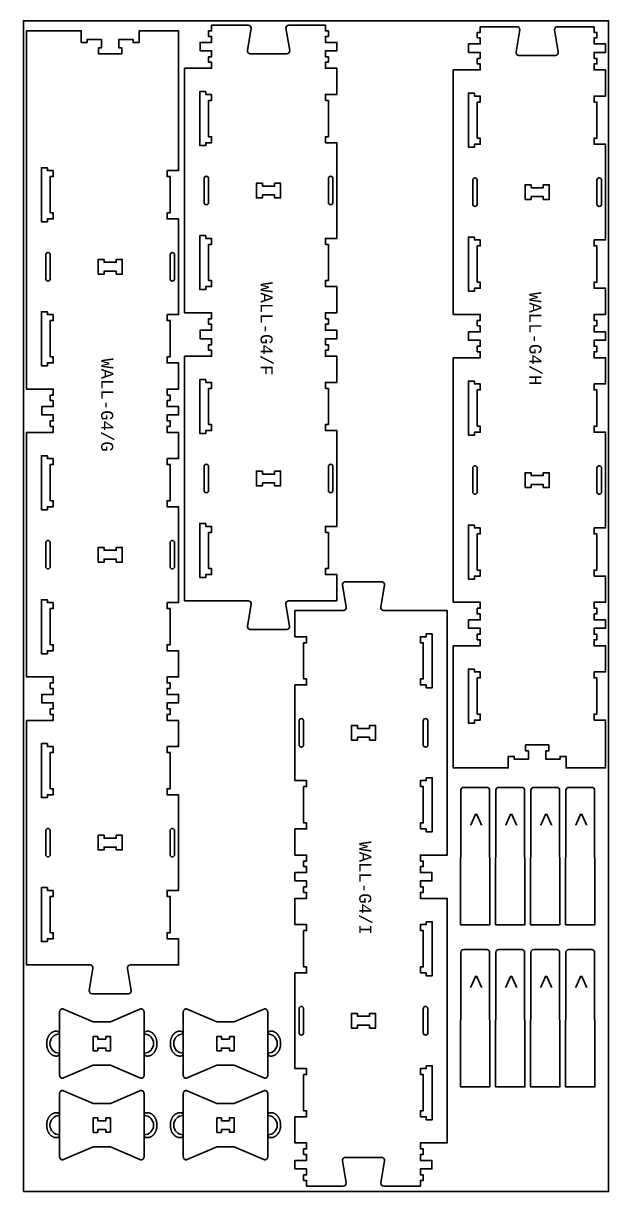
# Model space of a CAD drawing. Extents: x 0 to 12772, y 0 to 23683.
# Drawn here: x 3643 to 4863, y 1291 to 3725 of the extents above; entities that cross this region are included whole.
import ezdxf

# ---------------------------------------------------------------- set-up
doc = ezdxf.new("R2010")
doc.units = 0
for name, color, linetype in [('0_SHEET_SPRUCEPLY_2440X122', 1, 'CONTINUOUS'), ('1_ANYTOOL_1MMDEEP_LABELS_S', 2, 'CONTINUOUS'), ('3_ANYTOOL_CUTTHROUGH_INSID', 4, 'CONTINUOUS'), ('4_ANYTOOL_CUTTHROUGH_OUTSI', 5, 'CONTINUOUS'), ('5_ANYTOOL_HALF_MILL_9MM_IN', 3, 'CONTINUOUS')]:
    doc.layers.add(name, color=color, linetype=linetype)
doc.styles.add('MONOTXT_REGULAR', font='')
doc.styles.get('MONOTXT_REGULAR').set_extended_font_data('Monotxt')

msp = doc.modelspace()

# ---------------------------------------------------------------- linework, layer by layer
at = {"layer": '0_SHEET_SPRUCEPLY_2440X122'}
msp.add_lwpolyline([(3643, 1290.9), (4863, 1290.9), (4863, 3730.9), (3643, 3730.9)], close=True, dxfattribs=at)
at = {"layer": '3_ANYTOOL_CUTTHROUGH_INSID'}
for points in [[(4035.2, 3577.2), (4035.2, 3564.7), (4029.2, 3564.7), (4029.2, 3489.2), (4035.2, 3489.2), (4035.2, 3476.7), (4023.2, 3476.7), (4023.2, 3470.7), (4010.7, 3470.7), (4010.7, 3583.2), (4023.2, 3583.2), (4023.2, 3577.2)], [(4570.7, 3467.4), (4583.2, 3467.4), (4583.2, 3473.4), (4595.2, 3473.4), (4595.2, 3485.9), (4589.2, 3485.9), (4589.2, 3561.4), (4595.2, 3561.4), (4595.2, 3573.9), (4583.2, 3573.9), (4583.2, 3579.9), (4570.7, 3579.9)], [(3705.2, 3418.4), (3705.2, 3405.9), (3699.2, 3405.9), (3699.2, 3330.4), (3705.2, 3330.4), (3705.2, 3317.9), (3693.2, 3317.9), (3693.2, 3311.9), (3680.7, 3311.9), (3680.7, 3424.4), (3693.2, 3424.4), (3693.2, 3418.4)], [(4141.2, 3392.2), (4141.2, 3386.2), (4166.7, 3386.2), (4166.7, 3392.2), (4179.2, 3392.2), (4179.2, 3361.7), (4166.7, 3361.7), (4166.7, 3367.7), (4141.2, 3367.7), (4141.2, 3361.7), (4128.7, 3361.7), (4128.7, 3392.2)], [(4701.2, 3388.9), (4701.2, 3382.9), (4726.7, 3382.9), (4726.7, 3388.9), (4739.2, 3388.9), (4739.2, 3358.4), (4726.7, 3358.4), (4726.7, 3364.4), (4701.2, 3364.4), (4701.2, 3358.4), (4688.7, 3358.4), (4688.7, 3388.9)], [(4010.7, 3283.2), (4023.2, 3283.2), (4023.2, 3277.2), (4035.2, 3277.2), (4035.2, 3264.7), (4029.2, 3264.7), (4029.2, 3189.2), (4035.2, 3189.2), (4035.2, 3176.7), (4023.2, 3176.7), (4023.2, 3170.7), (4010.7, 3170.7)], [(4570.7, 3167.4), (4570.7, 3279.9), (4583.2, 3279.9), (4583.2, 3273.9), (4595.2, 3273.9), (4595.2, 3261.4), (4589.2, 3261.4), (4589.2, 3185.9), (4595.2, 3185.9), (4595.2, 3173.4), (4583.2, 3173.4), (4583.2, 3167.4)], [(3811.2, 3233.4), (3811.2, 3227.4), (3836.7, 3227.4), (3836.7, 3233.4), (3849.2, 3233.4), (3849.2, 3202.9), (3836.7, 3202.9), (3836.7, 3208.9), (3811.2, 3208.9), (3811.2, 3202.9), (3798.7, 3202.9), (3798.7, 3233.4)], [(3705.2, 3118.4), (3705.2, 3105.9), (3699.2, 3105.9), (3699.2, 3030.4), (3705.2, 3030.4), (3705.2, 3017.9), (3693.2, 3017.9), (3693.2, 3011.9), (3680.7, 3011.9), (3680.7, 3124.4), (3693.2, 3124.4), (3693.2, 3118.4)], [(4023.2, 2977.2), (4035.2, 2977.2), (4035.2, 2964.7), (4029.2, 2964.7), (4029.2, 2889.2), (4035.2, 2889.2), (4035.2, 2876.7), (4023.2, 2876.7), (4023.2, 2870.7), (4010.7, 2870.7), (4010.7, 2983.2), (4023.2, 2983.2)], [(4570.7, 2867.4), (4570.7, 2979.9), (4583.2, 2979.9), (4583.2, 2973.9), (4595.2, 2973.9), (4595.2, 2961.4), (4589.2, 2961.4), (4589.2, 2885.9), (4595.2, 2885.9), (4595.2, 2873.4), (4583.2, 2873.4), (4583.2, 2867.4)], [(3705.2, 2818.4), (3705.2, 2805.9), (3699.2, 2805.9), (3699.2, 2730.4), (3705.2, 2730.4), (3705.2, 2717.9), (3693.2, 2717.9), (3693.2, 2711.9), (3680.7, 2711.9), (3680.7, 2824.4), (3693.2, 2824.4), (3693.2, 2818.4)], [(4141.2, 2792.2), (4141.2, 2786.2), (4166.7, 2786.2), (4166.7, 2792.2), (4179.2, 2792.2), (4179.2, 2761.7), (4166.7, 2761.7), (4166.7, 2767.7), (4141.2, 2767.7), (4141.2, 2761.7), (4128.7, 2761.7), (4128.7, 2792.2)], [(4726.7, 2758.4), (4726.7, 2764.4), (4701.2, 2764.4), (4701.2, 2758.4), (4688.7, 2758.4), (4688.7, 2788.9), (4701.2, 2788.9), (4701.2, 2782.9), (4726.7, 2782.9), (4726.7, 2788.9), (4739.2, 2788.9), (4739.2, 2758.4)], [(4010.7, 2570.7), (4010.7, 2683.2), (4023.2, 2683.2), (4023.2, 2677.2), (4035.2, 2677.2), (4035.2, 2664.7), (4029.2, 2664.7), (4029.2, 2589.2), (4035.2, 2589.2), (4035.2, 2576.7), (4023.2, 2576.7), (4023.2, 2570.7)], [(4570.7, 2567.4), (4570.7, 2679.9), (4583.2, 2679.9), (4583.2, 2673.9), (4595.2, 2673.9), (4595.2, 2661.4), (4589.2, 2661.4), (4589.2, 2585.9), (4595.2, 2585.9), (4595.2, 2573.4), (4583.2, 2573.4), (4583.2, 2567.4)], [(3811.2, 2633.4), (3811.2, 2627.4), (3836.7, 2627.4), (3836.7, 2633.4), (3849.2, 2633.4), (3849.2, 2602.9), (3836.7, 2602.9), (3836.7, 2608.9), (3811.2, 2608.9), (3811.2, 2602.9), (3798.7, 2602.9), (3798.7, 2633.4)], [(3705.2, 2518.4), (3705.2, 2505.9), (3699.2, 2505.9), (3699.2, 2430.4), (3705.2, 2430.4), (3705.2, 2417.9), (3693.2, 2417.9), (3693.2, 2411.9), (3680.7, 2411.9), (3680.7, 2524.4), (3693.2, 2524.4), (3693.2, 2518.4)], [(4495.2, 2453.3), (4495.2, 2340.8), (4482.7, 2340.8), (4482.7, 2346.8), (4470.7, 2346.8), (4470.7, 2359.3), (4476.7, 2359.3), (4476.7, 2434.8), (4470.7, 2434.8), (4470.7, 2447.3), (4482.7, 2447.3), (4482.7, 2453.3)], [(4583.2, 2379.9), (4583.2, 2373.9), (4595.2, 2373.9), (4595.2, 2361.4), (4589.2, 2361.4), (4589.2, 2285.9), (4595.2, 2285.9), (4595.2, 2273.4), (4583.2, 2273.4), (4583.2, 2267.4), (4570.7, 2267.4), (4570.7, 2379.9)], [(4364.7, 2231.8), (4364.7, 2237.8), (4339.2, 2237.8), (4339.2, 2231.8), (4326.7, 2231.8), (4326.7, 2262.3), (4339.2, 2262.3), (4339.2, 2256.3), (4364.7, 2256.3), (4364.7, 2262.3), (4377.2, 2262.3), (4377.2, 2231.8)], [(3705.2, 2218.4), (3705.2, 2205.9), (3699.2, 2205.9), (3699.2, 2130.4), (3705.2, 2130.4), (3705.2, 2117.9), (3693.2, 2117.9), (3693.2, 2111.9), (3680.7, 2111.9), (3680.7, 2224.4), (3693.2, 2224.4), (3693.2, 2218.4)], [(4470.7, 2046.8), (4470.7, 2059.3), (4476.7, 2059.3), (4476.7, 2134.8), (4470.7, 2134.8), (4470.7, 2147.3), (4482.7, 2147.3), (4482.7, 2153.3), (4495.2, 2153.3), (4495.2, 2040.8), (4482.7, 2040.8), (4482.7, 2046.8)], [(3811.2, 2033.4), (3811.2, 2027.4), (3836.7, 2027.4), (3836.7, 2033.4), (3849.2, 2033.4), (3849.2, 2002.9), (3836.7, 2002.9), (3836.7, 2008.9), (3811.2, 2008.9), (3811.2, 2002.9), (3798.7, 2002.9), (3798.7, 2033.4)], [(3705.2, 1918.4), (3705.2, 1905.9), (3699.2, 1905.9), (3699.2, 1830.4), (3705.2, 1830.4), (3705.2, 1817.9), (3693.2, 1817.9), (3693.2, 1811.9), (3680.7, 1811.9), (3680.7, 1924.4), (3693.2, 1924.4), (3693.2, 1918.4)], [(4470.7, 1746.8), (4470.7, 1759.3), (4476.7, 1759.3), (4476.7, 1834.8), (4470.7, 1834.8), (4470.7, 1847.3), (4482.7, 1847.3), (4482.7, 1853.3), (4495.2, 1853.3), (4495.2, 1740.8), (4482.7, 1740.8), (4482.7, 1746.8)], [(4364.7, 1631.8), (4364.7, 1637.8), (4339.2, 1637.8), (4339.2, 1631.8), (4326.7, 1631.8), (4326.7, 1662.3), (4339.2, 1662.3), (4339.2, 1656.3), (4364.7, 1656.3), (4364.7, 1662.3), (4377.2, 1662.3), (4377.2, 1631.8)], [(3815, 1608.7), (3798, 1608.7), (3798, 1614.4), (3788.5, 1614.4), (3788.5, 1584.4), (3798, 1584.4), (3798, 1590.2), (3815, 1590.2), (3815, 1584.5), (3824.5, 1584.5), (3824.5, 1614.5), (3815, 1614.5)], [(4072.9, 1608.7), (4055.8, 1608.7), (4055.8, 1614.4), (4046.3, 1614.4), (4046.3, 1584.4), (4055.8, 1584.4), (4055.8, 1590.2), (4072.9, 1590.2), (4072.9, 1584.5), (4082.3, 1584.5), (4082.3, 1614.5), (4072.9, 1614.5)], [(4470.7, 1446.8), (4470.7, 1459.3), (4476.7, 1459.3), (4476.7, 1534.8), (4470.7, 1534.8), (4470.7, 1547.3), (4482.7, 1547.3), (4482.7, 1553.3), (4495.2, 1553.3), (4495.2, 1440.8), (4482.7, 1440.8), (4482.7, 1446.8)], [(3815, 1438.7), (3798, 1438.7), (3798, 1444.4), (3788.5, 1444.4), (3788.5, 1414.4), (3798, 1414.4), (3798, 1420.2), (3815, 1420.2), (3815, 1414.5), (3824.5, 1414.5), (3824.5, 1444.5), (3815, 1444.5)], [(4072.9, 1438.7), (4055.8, 1438.7), (4055.8, 1444.4), (4046.3, 1444.4), (4046.3, 1414.4), (4055.8, 1414.4), (4055.8, 1420.2), (4072.9, 1420.2), (4072.9, 1414.5), (4082.3, 1414.5), (4082.3, 1444.5), (4072.9, 1444.5)]]:
    msp.add_lwpolyline(points, close=True, dxfattribs=at)
for points in [[(4029.2, 3401.9), (4029.2, 3351.9, -1), (4019.7, 3351.9), (4019.7, 3401.9, -1)], [(4288.2, 3401.9), (4288.2, 3351.9, -1), (4278.7, 3351.9), (4278.7, 3401.9, -1)], [(4589.2, 3398.7), (4589.2, 3348.7, -1), (4579.7, 3348.7), (4579.7, 3398.7, -1)], [(4848.2, 3398.7), (4848.2, 3348.7, -1), (4838.7, 3348.7), (4838.7, 3398.7, -1)], [(3699.2, 3243.1), (3699.2, 3193.1, -1), (3689.7, 3193.1), (3689.7, 3243.1, -1)], [(3958.2, 3243.1), (3958.2, 3193.1, -1), (3948.7, 3193.1), (3948.7, 3243.1, -1)], [(4029.2, 2801.9), (4029.2, 2751.9, -1), (4019.7, 2751.9), (4019.7, 2801.9, -1)], [(4288.2, 2801.9), (4288.2, 2751.9, -1), (4278.7, 2751.9), (4278.7, 2801.9, -1)], [(4589.2, 2798.7), (4589.2, 2748.7, -1), (4579.7, 2748.7), (4579.7, 2798.7, -1)], [(4848.2, 2798.7), (4848.2, 2748.7, -1), (4838.7, 2748.7), (4838.7, 2798.7, -1)], [(3699.2, 2643.1), (3699.2, 2593.1, -1), (3689.7, 2593.1), (3689.7, 2643.1, -1)], [(3958.2, 2643.1), (3958.2, 2593.1, -1), (3948.7, 2593.1), (3948.7, 2643.1, -1)], [(4217.7, 2222), (4217.7, 2272, -1), (4227.2, 2272), (4227.2, 2222, -1)], [(4476.7, 2222), (4476.7, 2272, -1), (4486.2, 2272), (4486.2, 2222, -1)], [(3699.2, 2043.1), (3699.2, 1993.1, -1), (3689.7, 1993.1), (3689.7, 2043.1, -1)], [(3958.2, 2043.1), (3958.2, 1993.1, -1), (3948.7, 1993.1), (3948.7, 2043.1, -1)], [(4217.7, 1622), (4217.7, 1672, -1), (4227.2, 1672), (4227.2, 1622, -1)], [(4476.7, 1622), (4476.7, 1672, -1), (4486.2, 1672), (4486.2, 1622, -1)]]:
    msp.add_lwpolyline(points, format="xyb", close=True, dxfattribs=at)
at = {"layer": '4_ANYTOOL_CUTTHROUGH_OUTSI'}
for points in [[(3649.2, 2272.9), (3649.2, 1763.4), (3781.9, 1763.4), (3781.9, 1763.4, -0.463455), (3788.1, 1756.1), (3780.4, 1710.1, 0.463455), (3786.1, 1703.4), (3861.9, 1703.4, 0.463455), (3867.6, 1710.1), (3859.9, 1756.1, -0.463455), (3866.1, 1763.4), (3966.7, 1763.4), (3966.7, 1817.9), (3942.7, 1817.9), (3942.7, 1830.4), (3948.7, 1830.4), (3948.7, 1905.9), (3942.7, 1905.9), (3942.7, 1918.4), (3966.7, 1918.4), (3966.7, 2117.9), (3942.7, 2117.9), (3942.7, 2130.4), (3948.7, 2130.4), (3948.7, 2205.9), (3942.7, 2205.9), (3942.7, 2218.4), (3966.7, 2218.4), (3966.7, 2272.9), (3942.7, 2272.9), (3942.7, 2285.4), (3948.7, 2285.4), (3948.7, 2296.9), (3942.7, 2296.9), (3942.7, 2309.4), (3966.7, 2309.4), (3966.7, 2326.9), (3942.7, 2326.9), (3942.7, 2339.4), (3948.7, 2339.4), (3948.7, 2350.9), (3942.7, 2350.9), (3942.7, 2363.4), (3966.7, 2363.4), (3966.7, 2417.9), (3942.7, 2417.9), (3942.7, 2430.4), (3948.7, 2430.4), (3948.7, 2505.9), (3942.7, 2505.9), (3942.7, 2518.4), (3966.7, 2518.4), (3966.7, 2717.9), (3942.7, 2717.9), (3942.7, 2730.4), (3948.7, 2730.4), (3948.7, 2805.9), (3942.7, 2805.9), (3942.7, 2818.4), (3966.7, 2818.4), (3966.7, 2872.9), (3942.7, 2872.9), (3942.7, 2885.4), (3948.7, 2885.4), (3948.7, 2896.9), (3942.7, 2896.9), (3942.7, 2909.4), (3966.7, 2909.4), (3966.7, 2926.9), (3942.7, 2926.9), (3942.7, 2939.4), (3948.7, 2939.4), (3948.7, 2950.9), (3942.7, 2950.9), (3942.7, 2963.4), (3966.7, 2963.4), (3966.7, 3017.9), (3942.7, 3017.9), (3942.7, 3030.4), (3948.7, 3030.4), (3948.7, 3105.9), (3942.7, 3105.9), (3942.7, 3118.4), (3966.7, 3118.4), (3966.7, 3317.9), (3942.7, 3317.9), (3942.7, 3330.4), (3948.7, 3330.4), (3948.7, 3405.9), (3942.7, 3405.9), (3942.7, 3418.4), (3966.7, 3418.4), (3966.7, 3709.7), (3884.2, 3709.7), (3884.2, 3685.7), (3871.7, 3685.7), (3871.7, 3691.7), (3842.2, 3691.7), (3842.2, 3674.2), (3848.2, 3674.2), (3848.2, 3661.7), (3799.7, 3661.7), (3799.7, 3674.2), (3805.7, 3674.2), (3805.7, 3691.7), (3776.2, 3691.7), (3776.2, 3685.7), (3763.7, 3685.7), (3763.7, 3709.7), (3649.2, 3709.7), (3649.2, 2963.4), (3705.2, 2963.4), (3705.2, 2950.9), (3699.2, 2950.9), (3699.2, 2939.4), (3705.2, 2939.4), (3705.2, 2926.9), (3681.2, 2926.9), (3681.2, 2909.4), (3705.2, 2909.4), (3705.2, 2896.9), (3699.2, 2896.9), (3699.2, 2885.4), (3705.2, 2885.4), (3705.2, 2872.9), (3649.2, 2872.9), (3649.2, 2363.4), (3705.2, 2363.4), (3705.2, 2350.9), (3699.2, 2350.9), (3699.2, 2339.4), (3705.2, 2339.4), (3705.2, 2326.9), (3681.2, 2326.9), (3681.2, 2309.4), (3705.2, 2309.4), (3705.2, 2296.9), (3699.2, 2296.9), (3699.2, 2285.4), (3705.2, 2285.4), (3705.2, 2272.9), (3649.2, 2272.9)], [(4296.7, 2522.2), (4296.7, 2576.7), (4272.7, 2576.7), (4272.7, 2589.2), (4278.7, 2589.2), (4278.7, 2664.7), (4272.7, 2664.7), (4272.7, 2677.2), (4296.7, 2677.2), (4296.7, 2876.7), (4272.7, 2876.7), (4272.7, 2889.2), (4278.7, 2889.2), (4278.7, 2964.7), (4272.7, 2964.7), (4272.7, 2977.2), (4296.7, 2977.2), (4296.7, 3031.7), (4272.7, 3031.7), (4272.7, 3044.2), (4278.7, 3044.2), (4278.7, 3055.7), (4272.7, 3055.7), (4272.7, 3068.2), (4296.7, 3068.2), (4296.7, 3085.7), (4272.7, 3085.7), (4272.7, 3098.2), (4278.7, 3098.2), (4278.7, 3109.7), (4272.7, 3109.7), (4272.7, 3122.2), (4296.7, 3122.2), (4296.7, 3176.7), (4272.7, 3176.7), (4272.7, 3189.2), (4278.7, 3189.2), (4278.7, 3264.7), (4272.7, 3264.7), (4272.7, 3277.2), (4296.7, 3277.2), (4296.7, 3476.7), (4272.7, 3476.7), (4272.7, 3489.2), (4278.7, 3489.2), (4278.7, 3564.7), (4272.7, 3564.7), (4272.7, 3577.2), (4296.7, 3577.2), (4296.7, 3631.7), (4272.7, 3631.7), (4272.7, 3644.2), (4278.7, 3644.2), (4278.7, 3655.7), (4272.7, 3655.7), (4272.7, 3668.2), (4296.7, 3668.2), (4296.7, 3685.7), (4272.7, 3685.7), (4272.7, 3698.2), (4278.7, 3698.2), (4278.7, 3709.7), (4272.7, 3709.7), (4272.7, 3721.7), (4196.1, 3721.7), (4196.1, 3721.7, 0.463455), (4190.4, 3715), (4198.1, 3668.9, -0.463455), (4191.9, 3661.7), (4116.1, 3661.7, -0.463455), (4109.9, 3668.9), (4117.6, 3715, 0.463455), (4111.9, 3721.7), (4035.2, 3721.7), (4035.2, 3709.7), (4029.2, 3709.7), (4029.2, 3698.2), (4035.2, 3698.2), (4035.2, 3685.7), (4011.2, 3685.7), (4011.2, 3668.2), (4035.2, 3668.2), (4035.2, 3655.7), (4029.2, 3655.7), (4029.2, 3644.2), (4035.2, 3644.2), (4035.2, 3631.7), (3979.2, 3631.7), (3979.2, 3122.2), (4035.2, 3122.2), (4035.2, 3109.7), (4029.2, 3109.7), (4029.2, 3098.2), (4035.2, 3098.2), (4035.2, 3085.7), (4011.2, 3085.7), (4011.2, 3068.2), (4035.2, 3068.2), (4035.2, 3055.7), (4029.2, 3055.7), (4029.2, 3044.2), (4035.2, 3044.2), (4035.2, 3031.7), (3979.2, 3031.7), (3979.2, 2522.2), (4111.9, 2522.2), (4111.9, 2522.2, -0.463455), (4118.1, 2514.9), (4110.4, 2468.8, 0.463455), (4116.1, 2462.2), (4191.9, 2462.2, 0.463455), (4197.6, 2468.8), (4189.9, 2514.9, -0.463455), (4196.1, 2522.2)], [(4832.7, 3718.4), (4756.1, 3718.4, 0.463455), (4750.4, 3711.7), (4758.1, 3665.7, -0.463455), (4751.9, 3658.4), (4676.1, 3658.4, -0.463455), (4669.9, 3665.7), (4677.6, 3711.7, 0.463455), (4671.9, 3718.4), (4595.2, 3718.4), (4595.2, 3706.4), (4589.2, 3706.4), (4589.2, 3694.9), (4595.2, 3694.9), (4595.2, 3682.4), (4571.2, 3682.4), (4571.2, 3664.9), (4595.2, 3664.9), (4595.2, 3652.4), (4589.2, 3652.4), (4589.2, 3640.9), (4595.2, 3640.9), (4595.2, 3628.4), (4539.2, 3628.4), (4539.2, 3118.9), (4595.2, 3118.9), (4595.2, 3106.4), (4589.2, 3106.4), (4589.2, 3094.9), (4595.2, 3094.9), (4595.2, 3082.4), (4571.2, 3082.4), (4571.2, 3064.9), (4595.2, 3064.9), (4595.2, 3052.4), (4589.2, 3052.4), (4589.2, 3040.9), (4595.2, 3040.9), (4595.2, 3028.4), (4539.2, 3028.4), (4539.2, 2518.9), (4595.2, 2518.9), (4595.2, 2506.4), (4589.2, 2506.4), (4589.2, 2494.9), (4595.2, 2494.9), (4595.2, 2482.4), (4571.2, 2482.4), (4571.2, 2464.9), (4595.2, 2464.9), (4595.2, 2452.4), (4589.2, 2452.4), (4589.2, 2440.9), (4595.2, 2440.9), (4595.2, 2428.4), (4539.2, 2428.4), (4539.2, 2173.9), (4653.7, 2173.9), (4653.7, 2197.9), (4666.2, 2197.9), (4666.2, 2191.9), (4695.7, 2191.9), (4695.7, 2209.4), (4689.7, 2209.4), (4689.7, 2221.9), (4738.2, 2221.9), (4738.2, 2209.4), (4732.2, 2209.4), (4732.2, 2191.9), (4761.7, 2191.9), (4761.7, 2197.9), (4774.2, 2197.9), (4774.2, 2173.9), (4856.7, 2173.9), (4856.7, 2273.4), (4832.7, 2273.4), (4832.7, 2285.9), (4838.7, 2285.9), (4838.7, 2361.4), (4832.7, 2361.4), (4832.7, 2373.9), (4856.7, 2373.9), (4856.7, 2428.4), (4832.7, 2428.4), (4832.7, 2440.9), (4838.7, 2440.9), (4838.7, 2452.4), (4832.7, 2452.4), (4832.7, 2464.9), (4856.7, 2464.9), (4856.7, 2482.4), (4832.7, 2482.4), (4832.7, 2494.9), (4838.7, 2494.9), (4838.7, 2506.4), (4832.7, 2506.4), (4832.7, 2518.9), (4856.7, 2518.9), (4856.7, 2573.4), (4832.7, 2573.4), (4832.7, 2585.9), (4838.7, 2585.9), (4838.7, 2661.4), (4832.7, 2661.4), (4832.7, 2673.9), (4856.7, 2673.9), (4856.7, 2873.4), (4832.7, 2873.4), (4832.7, 2885.9), (4838.7, 2885.9), (4838.7, 2961.4), (4832.7, 2961.4), (4832.7, 2973.9), (4856.7, 2973.9), (4856.7, 3028.4), (4832.7, 3028.4), (4832.7, 3040.9), (4838.7, 3040.9), (4838.7, 3052.4), (4832.7, 3052.4), (4832.7, 3064.9), (4856.7, 3064.9), (4856.7, 3082.4), (4832.7, 3082.4), (4832.7, 3094.9), (4838.7, 3094.9), (4838.7, 3106.4), (4832.7, 3106.4), (4832.7, 3118.9), (4856.7, 3118.9), (4856.7, 3173.4), (4832.7, 3173.4), (4832.7, 3185.9), (4838.7, 3185.9), (4838.7, 3261.4), (4832.7, 3261.4), (4832.7, 3273.9), (4856.7, 3273.9), (4856.7, 3473.4), (4832.7, 3473.4), (4832.7, 3485.9), (4838.7, 3485.9), (4838.7, 3561.4), (4832.7, 3561.4), (4832.7, 3573.9), (4856.7, 3573.9), (4856.7, 3628.4), (4832.7, 3628.4), (4832.7, 3640.9), (4838.7, 3640.9), (4838.7, 3652.4), (4832.7, 3652.4), (4832.7, 3664.9), (4856.7, 3664.9), (4856.7, 3682.4), (4832.7, 3682.4), (4832.7, 3694.9), (4838.7, 3694.9), (4838.7, 3706.4), (4832.7, 3706.4), (4832.7, 3718.4)], [(4209.2, 2501.8), (4209.2, 2447.3), (4233.2, 2447.3), (4233.2, 2434.8), (4227.2, 2434.8), (4227.2, 2359.3), (4233.2, 2359.3), (4233.2, 2346.8), (4209.2, 2346.8), (4209.2, 2147.3), (4233.2, 2147.3), (4233.2, 2134.8), (4227.2, 2134.8), (4227.2, 2059.3), (4233.2, 2059.3), (4233.2, 2046.8), (4209.2, 2046.8), (4209.2, 1992.3), (4233.2, 1992.3), (4233.2, 1979.8), (4227.2, 1979.8), (4227.2, 1968.3), (4233.2, 1968.3), (4233.2, 1955.8), (4209.2, 1955.8), (4209.2, 1938.3), (4233.2, 1938.3), (4233.2, 1925.8), (4227.2, 1925.8), (4227.2, 1914.3), (4233.2, 1914.3), (4233.2, 1901.8), (4209.2, 1901.8), (4209.2, 1847.3), (4233.2, 1847.3), (4233.2, 1834.8), (4227.2, 1834.8), (4227.2, 1759.3), (4233.2, 1759.3), (4233.2, 1746.8), (4209.2, 1746.8), (4209.2, 1547.3), (4233.2, 1547.3), (4233.2, 1534.8), (4227.2, 1534.8), (4227.2, 1459.3), (4233.2, 1459.3), (4233.2, 1446.8), (4209.2, 1446.8), (4209.2, 1392.3), (4233.2, 1392.3), (4233.2, 1379.8), (4227.2, 1379.8), (4227.2, 1368.3), (4233.2, 1368.3), (4233.2, 1355.8), (4209.2, 1355.8), (4209.2, 1338.3), (4233.2, 1338.3), (4233.2, 1325.8), (4227.2, 1325.8), (4227.2, 1314.3), (4233.2, 1314.3), (4233.2, 1302.3), (4309.9, 1302.3), (4309.9, 1302.3, 0.463455), (4315.6, 1308.9), (4307.9, 1355, -0.463455), (4314.1, 1362.3), (4389.9, 1362.3, -0.463455), (4396.1, 1355), (4388.4, 1308.9, 0.463455), (4394.1, 1302.3), (4470.7, 1302.3), (4470.7, 1314.3), (4476.7, 1314.3), (4476.7, 1325.8), (4470.7, 1325.8), (4470.7, 1338.3), (4494.7, 1338.3), (4494.7, 1355.8), (4470.7, 1355.8), (4470.7, 1368.3), (4476.7, 1368.3), (4476.7, 1379.8), (4470.7, 1379.8), (4470.7, 1392.3), (4526.7, 1392.3), (4526.7, 1901.8), (4470.7, 1901.8), (4470.7, 1914.3), (4476.7, 1914.3), (4476.7, 1925.8), (4470.7, 1925.8), (4470.7, 1938.3), (4494.7, 1938.3), (4494.7, 1955.8), (4470.7, 1955.8), (4470.7, 1968.3), (4476.7, 1968.3), (4476.7, 1979.8), (4470.7, 1979.8), (4470.7, 1992.3), (4526.7, 1992.3), (4526.7, 2501.8), (4394.1, 2501.8), (4394.1, 2501.8, -0.463455), (4387.9, 2509), (4395.6, 2555.1, 0.463455), (4389.9, 2561.8), (4314.1, 2561.8, 0.463455), (4308.4, 2555.1), (4316.1, 2509, -0.463455), (4309.9, 2501.8)], [(4614.8, 2127.2, 0.414214), (4608.8, 2133.2), (4560.8, 2133.2, 0.414214), (4554.8, 2127.2), (4554.3, 1847.1), (4615.3, 1847.1)], [(4687.8, 2127.2, 0.414214), (4681.8, 2133.2), (4633.8, 2133.2, 0.414214), (4627.8, 2127.2), (4627.3, 1847.1), (4688.3, 1847.1)], [(4760.8, 2127.2, 0.414214), (4754.8, 2133.2), (4706.8, 2133.2, 0.414214), (4700.8, 2127.2), (4700.3, 1847.1), (4761.3, 1847.1)], [(4833.8, 2127.2, 0.414214), (4827.8, 2133.2), (4779.8, 2133.2, 0.414214), (4773.8, 2127.2), (4773.3, 1847.1), (4834.3, 1847.1)], [(4614.8, 1789.4, 0.414214), (4608.8, 1795.4), (4560.8, 1795.4, 0.414214), (4554.8, 1789.4), (4554.3, 1509.2), (4615.3, 1509.2)], [(4687.8, 1789.4, 0.414214), (4681.8, 1795.4), (4633.8, 1795.4, 0.414214), (4627.8, 1789.4), (4627.3, 1509.2), (4688.3, 1509.2)], [(4760.8, 1789.4, 0.414214), (4754.8, 1795.4), (4706.8, 1795.4, 0.414214), (4700.8, 1789.4), (4700.3, 1509.2), (4761.3, 1509.2)], [(4833.8, 1789.4, 0.414214), (4827.8, 1795.4), (4779.8, 1795.4, 0.414214), (4773.8, 1789.4), (4773.3, 1509.2), (4834.3, 1509.2)], [(3894.5, 1533.2, -0.539734), (3886.1, 1527.7), (3824.5, 1554.4), (3788.5, 1554.4), (3726.9, 1527.7, -0.539734), (3718.5, 1533.2), (3718.5, 1579.4, -1), (3718.5, 1619.4), (3718.5, 1665.6, -0.539734), (3726.9, 1671.1), (3788.5, 1644.4), (3824.5, 1644.4), (3886.1, 1671.1, -0.539734), (3894.5, 1665.6), (3894.5, 1619.4, -1), (3894.5, 1579.4)], [(4152.3, 1533.2, -0.539734), (4143.9, 1527.7), (4082.3, 1554.4), (4046.3, 1554.4), (3984.7, 1527.7, -0.539734), (3976.3, 1533.2), (3976.3, 1579.4, -1), (3976.3, 1619.4), (3976.3, 1665.6, -0.539734), (3984.7, 1671.1), (4046.3, 1644.4), (4082.3, 1644.4), (4143.9, 1671.1, -0.539734), (4152.3, 1665.6), (4152.3, 1619.4, -1), (4152.3, 1579.4)], [(3894.5, 1363.2, -0.539734), (3886.1, 1357.7), (3824.5, 1384.4), (3788.5, 1384.4), (3726.9, 1357.7, -0.539734), (3718.5, 1363.2), (3718.5, 1409.4, -1), (3718.5, 1449.4), (3718.5, 1495.6, -0.539734), (3726.9, 1501.1), (3788.5, 1474.4), (3824.5, 1474.4), (3886.1, 1501.1, -0.539734), (3894.5, 1495.6), (3894.5, 1449.4, -1), (3894.5, 1409.4)], [(4152.3, 1363.2, -0.539734), (4143.9, 1357.7), (4082.3, 1384.4), (4046.3, 1384.4), (3984.7, 1357.7, -0.539734), (3976.3, 1363.2), (3976.3, 1409.4, -1), (3976.3, 1449.4), (3976.3, 1495.6, -0.539734), (3984.7, 1501.1), (4046.3, 1474.4), (4082.3, 1474.4), (4143.9, 1501.1, -0.539734), (4152.3, 1495.6), (4152.3, 1449.4, -1), (4152.3, 1409.4)]]:
    msp.add_lwpolyline(points, format="xyb", close=True, dxfattribs=at)
at = {"layer": '5_ANYTOOL_HALF_MILL_9MM_IN'}
for points in [[(3711.5, 1573.4), (3711.1, 1573.4), (3710.6, 1573.4), (3710.2, 1573.5), (3709.7, 1573.5), (3709.3, 1573.6), (3708.8, 1573.6), (3708.3, 1573.7), (3707.9, 1573.8), (3707.4, 1574), (3706.9, 1574.1), (3706.5, 1574.2), (3706, 1574.4), (3705.6, 1574.6), (3705.1, 1574.8), (3704.6, 1575), (3704.2, 1575.2), (3703.7, 1575.5), (3703.2, 1575.7), (3702.8, 1576), (3702.3, 1576.3), (3701.9, 1576.6), (3701.4, 1576.9), (3701, 1577.3), (3700.6, 1577.6), (3700.2, 1578), (3699.7, 1578.4), (3699.3, 1578.8), (3698.9, 1579.2), (3698.5, 1579.7), (3698.1, 1580.1), (3697.8, 1580.6), (3697.4, 1581), (3697, 1581.5), (3696.7, 1582), (3696.3, 1582.5), (3696, 1583), (3695.7, 1583.5), (3695.4, 1584.1), (3695.1, 1584.6), (3694.8, 1585.2), (3694.5, 1585.7), (3694.3, 1586.3), (3694, 1586.9), (3693.8, 1587.5), (3693.5, 1588.1), (3693.3, 1588.6), (3693.1, 1589.2), (3692.9, 1589.8), (3692.8, 1590.4), (3692.6, 1591), (3692.4, 1591.6), (3692.3, 1592.3), (3692.2, 1592.9), (3692.1, 1593.5), (3692, 1594.1), (3691.9, 1594.7), (3691.8, 1595.3), (3691.7, 1595.9), (3691.7, 1596.5), (3691.6, 1597.1), (3691.6, 1597.7), (3691.6, 1598.2), (3691.5, 1599.4), (3691.6, 1600.6), (3691.6, 1601.2), (3691.6, 1601.7), (3691.7, 1602.3), (3691.7, 1602.9), (3691.8, 1603.5), (3691.9, 1604.1), (3692, 1604.7), (3692.1, 1605.3), (3692.2, 1606), (3692.3, 1606.6), (3692.5, 1607.2), (3692.6, 1607.8), (3692.8, 1608.4), (3692.9, 1609), (3693.1, 1609.6), (3693.3, 1610.2), (3693.5, 1610.8), (3693.8, 1611.4), (3694, 1611.9), (3694.3, 1612.5), (3694.5, 1613.1), (3694.8, 1613.6), (3695.1, 1614.2), (3695.4, 1614.7), (3695.7, 1615.3), (3696, 1615.8), (3696.3, 1616.3), (3696.7, 1616.8), (3697, 1617.3), (3697.4, 1617.8), (3697.8, 1618.3), (3698.2, 1618.7), (3698.5, 1619.2), (3698.9, 1619.6), (3699.3, 1620), (3699.8, 1620.4), (3700.2, 1620.8), (3700.6, 1621.2), (3701, 1621.5), (3701.5, 1621.9), (3701.9, 1622.2), (3702.4, 1622.5), (3702.8, 1622.8), (3703.3, 1623.1), (3703.7, 1623.3), (3704.2, 1623.6), (3704.7, 1623.8), (3705.1, 1624), (3705.6, 1624.2), (3706.1, 1624.4), (3706.5, 1624.6), (3707, 1624.7), (3707.5, 1624.9), (3707.9, 1625), (3708.4, 1625.1), (3708.8, 1625.2), (3709.3, 1625.2), (3709.8, 1625.3), (3710.2, 1625.4), (3710.7, 1625.4), (3711.1, 1625.4), (3711.6, 1625.4), (3712.5, 1625.4, -0.413668), (3718.5, 1619.4), (3718.5, 1579.4, -0.41476), (3712.5, 1573.4)], [(3901.5, 1573.4), (3901.9, 1573.4), (3902.4, 1573.4), (3902.8, 1573.5), (3903.3, 1573.5), (3903.7, 1573.6), (3904.2, 1573.6), (3904.7, 1573.7), (3905.1, 1573.8), (3905.6, 1574), (3906.1, 1574.1), (3906.5, 1574.2), (3907, 1574.4), (3907.5, 1574.6), (3907.9, 1574.8), (3908.4, 1575), (3908.8, 1575.2), (3909.3, 1575.5), (3909.8, 1575.7), (3910.2, 1576), (3910.7, 1576.3), (3911.1, 1576.6), (3911.6, 1576.9), (3912, 1577.3), (3912.4, 1577.6), (3912.8, 1578), (3913.3, 1578.4), (3913.7, 1578.8), (3914.1, 1579.2), (3914.5, 1579.7), (3914.9, 1580.1), (3915.2, 1580.6), (3915.6, 1581), (3916, 1581.5), (3916.3, 1582), (3916.7, 1582.5), (3917, 1583), (3917.3, 1583.5), (3917.6, 1584.1), (3917.9, 1584.6), (3918.2, 1585.2), (3918.5, 1585.7), (3918.7, 1586.3), (3919, 1586.9), (3919.2, 1587.5), (3919.5, 1588.1), (3919.7, 1588.6), (3919.9, 1589.2), (3920.1, 1589.8), (3920.2, 1590.4), (3920.4, 1591), (3920.6, 1591.6), (3920.7, 1592.3), (3920.8, 1592.9), (3920.9, 1593.5), (3921, 1594.1), (3921.1, 1594.7), (3921.2, 1595.3), (3921.3, 1595.9), (3921.3, 1596.5), (3921.4, 1597.1), (3921.4, 1597.7), (3921.4, 1598.2), (3921.5, 1599.4), (3921.4, 1600.6), (3921.4, 1601.2), (3921.4, 1601.7), (3921.3, 1602.3), (3921.3, 1602.9), (3921.2, 1603.5), (3921.1, 1604.1), (3921, 1604.7), (3920.9, 1605.3), (3920.8, 1606), (3920.7, 1606.6), (3920.6, 1607.2), (3920.4, 1607.8), (3920.2, 1608.4), (3920.1, 1609), (3919.9, 1609.6), (3919.7, 1610.2), (3919.5, 1610.8), (3919.2, 1611.4), (3919, 1611.9), (3918.7, 1612.5), (3918.5, 1613.1), (3918.2, 1613.6), (3917.9, 1614.2), (3917.6, 1614.7), (3917.3, 1615.3), (3917, 1615.8), (3916.7, 1616.3), (3916.3, 1616.8), (3916, 1617.3), (3915.6, 1617.8), (3915.2, 1618.3), (3914.8, 1618.7), (3914.5, 1619.2), (3914.1, 1619.6), (3913.7, 1620), (3913.2, 1620.4), (3912.8, 1620.8), (3912.4, 1621.2), (3912, 1621.5), (3911.5, 1621.9), (3911.1, 1622.2), (3910.6, 1622.5), (3910.2, 1622.8), (3909.7, 1623.1), (3909.3, 1623.3), (3908.8, 1623.6), (3908.3, 1623.8), (3907.9, 1624), (3907.4, 1624.2), (3906.9, 1624.4), (3906.5, 1624.6), (3906, 1624.7), (3905.5, 1624.9), (3905.1, 1625), (3904.6, 1625.1), (3904.2, 1625.2), (3903.7, 1625.2), (3903.2, 1625.3), (3902.8, 1625.4), (3902.3, 1625.4), (3901.9, 1625.4), (3901.4, 1625.4), (3900.5, 1625.4, 0.413668), (3894.5, 1619.4), (3894.5, 1579.4, 0.41476), (3900.5, 1573.4)], [(3969.3, 1573.4), (3968.9, 1573.4), (3968.4, 1573.4), (3968, 1573.5), (3967.5, 1573.5), (3967.1, 1573.6), (3966.6, 1573.6), (3966.2, 1573.7), (3965.7, 1573.8), (3965.2, 1574), (3964.8, 1574.1), (3964.3, 1574.2), (3963.8, 1574.4), (3963.4, 1574.6), (3962.9, 1574.8), (3962.4, 1575), (3962, 1575.2), (3961.5, 1575.5), (3961.1, 1575.7), (3960.6, 1576), (3960.2, 1576.3), (3959.7, 1576.6), (3959.3, 1576.9), (3958.8, 1577.3), (3958.4, 1577.6), (3958, 1578), (3957.6, 1578.4), (3957.1, 1578.8), (3956.7, 1579.2), (3956.3, 1579.7), (3956, 1580.1), (3955.6, 1580.6), (3955.2, 1581), (3954.8, 1581.5), (3954.5, 1582), (3954.2, 1582.5), (3953.8, 1583), (3953.5, 1583.5), (3953.2, 1584.1), (3952.9, 1584.6), (3952.6, 1585.2), (3952.3, 1585.7), (3952.1, 1586.3), (3951.8, 1586.9), (3951.6, 1587.5), (3951.4, 1588.1), (3951.2, 1588.6), (3951, 1589.2), (3950.8, 1589.8), (3950.6, 1590.4), (3950.4, 1591), (3950.3, 1591.6), (3950.1, 1592.3), (3950, 1592.9), (3949.9, 1593.5), (3949.8, 1594.1), (3949.7, 1594.7), (3949.6, 1595.3), (3949.5, 1595.9), (3949.5, 1596.5), (3949.4, 1597.1), (3949.4, 1597.7), (3949.4, 1598.2), (3949.4, 1599.4), (3949.4, 1600.6), (3949.4, 1601.2), (3949.4, 1601.7), (3949.5, 1602.3), (3949.5, 1602.9), (3949.6, 1603.5), (3949.7, 1604.1), (3949.8, 1604.7), (3949.9, 1605.3), (3950, 1606), (3950.1, 1606.6), (3950.3, 1607.2), (3950.4, 1607.8), (3950.6, 1608.4), (3950.8, 1609), (3951, 1609.6), (3951.2, 1610.2), (3951.4, 1610.8), (3951.6, 1611.4), (3951.8, 1611.9), (3952.1, 1612.5), (3952.3, 1613.1), (3952.6, 1613.6), (3952.9, 1614.2), (3953.2, 1614.7), (3953.5, 1615.3), (3953.8, 1615.8), (3954.2, 1616.3), (3954.5, 1616.8), (3954.9, 1617.3), (3955.2, 1617.8), (3955.6, 1618.3), (3956, 1618.7), (3956.4, 1619.2), (3956.8, 1619.6), (3957.2, 1620), (3957.6, 1620.4), (3958, 1620.8), (3958.4, 1621.2), (3958.9, 1621.5), (3959.3, 1621.9), (3959.7, 1622.2), (3960.2, 1622.5), (3960.6, 1622.8), (3961.1, 1623.1), (3961.6, 1623.3), (3962, 1623.6), (3962.5, 1623.8), (3962.9, 1624), (3963.4, 1624.2), (3963.9, 1624.4), (3964.3, 1624.6), (3964.8, 1624.7), (3965.3, 1624.9), (3965.7, 1625), (3966.2, 1625.1), (3966.7, 1625.2), (3967.1, 1625.2), (3967.6, 1625.3), (3968, 1625.4), (3968.5, 1625.4), (3968.9, 1625.4), (3969.4, 1625.4), (3970.3, 1625.4, -0.413668), (3976.3, 1619.4), (3976.3, 1579.4, -0.41476), (3970.3, 1573.4)], [(4159.3, 1573.4), (4159.8, 1573.4), (4160.2, 1573.4), (4160.7, 1573.5), (4161.1, 1573.5), (4161.6, 1573.6), (4162, 1573.6), (4162.5, 1573.7), (4162.9, 1573.8), (4163.4, 1574), (4163.9, 1574.1), (4164.3, 1574.2), (4164.8, 1574.4), (4165.3, 1574.6), (4165.7, 1574.8), (4166.2, 1575), (4166.7, 1575.2), (4167.1, 1575.5), (4167.6, 1575.7), (4168, 1576), (4168.5, 1576.3), (4168.9, 1576.6), (4169.4, 1576.9), (4169.8, 1577.3), (4170.2, 1577.6), (4170.7, 1578), (4171.1, 1578.4), (4171.5, 1578.8), (4171.9, 1579.2), (4172.3, 1579.7), (4172.7, 1580.1), (4173.1, 1580.6), (4173.4, 1581), (4173.8, 1581.5), (4174.1, 1582), (4174.5, 1582.5), (4174.8, 1583), (4175.1, 1583.5), (4175.4, 1584.1), (4175.7, 1584.6), (4176, 1585.2), (4176.3, 1585.7), (4176.6, 1586.3), (4176.8, 1586.9), (4177.1, 1587.5), (4177.3, 1588.1), (4177.5, 1588.6), (4177.7, 1589.2), (4177.9, 1589.8), (4178.1, 1590.4), (4178.2, 1591), (4178.4, 1591.6), (4178.5, 1592.3), (4178.6, 1592.9), (4178.8, 1593.5), (4178.9, 1594.1), (4179, 1594.7), (4179, 1595.3), (4179.1, 1595.9), (4179.2, 1596.5), (4179.2, 1597.1), (4179.2, 1597.7), (4179.3, 1598.2), (4179.3, 1599.4), (4179.3, 1600.6), (4179.2, 1601.2), (4179.2, 1601.7), (4179.2, 1602.3), (4179.1, 1602.9), (4179, 1603.5), (4179, 1604.1), (4178.9, 1604.7), (4178.8, 1605.3), (4178.6, 1606), (4178.5, 1606.6), (4178.4, 1607.2), (4178.2, 1607.8), (4178.1, 1608.4), (4177.9, 1609), (4177.7, 1609.6), (4177.5, 1610.2), (4177.3, 1610.8), (4177, 1611.4), (4176.8, 1611.9), (4176.6, 1612.5), (4176.3, 1613.1), (4176, 1613.6), (4175.7, 1614.2), (4175.4, 1614.7), (4175.1, 1615.3), (4174.8, 1615.8), (4174.5, 1616.3), (4174.1, 1616.8), (4173.8, 1617.3), (4173.4, 1617.8), (4173, 1618.3), (4172.7, 1618.7), (4172.3, 1619.2), (4171.9, 1619.6), (4171.5, 1620), (4171.1, 1620.4), (4170.6, 1620.8), (4170.2, 1621.2), (4169.8, 1621.5), (4169.3, 1621.9), (4168.9, 1622.2), (4168.5, 1622.5), (4168, 1622.8), (4167.5, 1623.1), (4167.1, 1623.3), (4166.6, 1623.6), (4166.2, 1623.8), (4165.7, 1624), (4165.2, 1624.2), (4164.8, 1624.4), (4164.3, 1624.6), (4163.8, 1624.7), (4163.4, 1624.9), (4162.9, 1625), (4162.4, 1625.1), (4162, 1625.2), (4161.5, 1625.2), (4161.1, 1625.3), (4160.6, 1625.4), (4160.2, 1625.4), (4159.7, 1625.4), (4159.3, 1625.4), (4158.3, 1625.4, 0.413668), (4152.3, 1619.4), (4152.3, 1579.4, 0.41476), (4158.3, 1573.4)], [(3711.5, 1403.4), (3711.1, 1403.4), (3710.6, 1403.4), (3710.2, 1403.5), (3709.7, 1403.5), (3709.3, 1403.6), (3708.8, 1403.6), (3708.3, 1403.7), (3707.9, 1403.8), (3707.4, 1404), (3706.9, 1404.1), (3706.5, 1404.2), (3706, 1404.4), (3705.6, 1404.6), (3705.1, 1404.8), (3704.6, 1405), (3704.2, 1405.2), (3703.7, 1405.5), (3703.2, 1405.7), (3702.8, 1406), (3702.3, 1406.3), (3701.9, 1406.6), (3701.4, 1406.9), (3701, 1407.3), (3700.6, 1407.6), (3700.2, 1408), (3699.7, 1408.4), (3699.3, 1408.8), (3698.9, 1409.2), (3698.5, 1409.7), (3698.1, 1410.1), (3697.8, 1410.6), (3697.4, 1411), (3697, 1411.5), (3696.7, 1412), (3696.3, 1412.5), (3696, 1413), (3695.7, 1413.5), (3695.4, 1414.1), (3695.1, 1414.6), (3694.8, 1415.2), (3694.5, 1415.7), (3694.3, 1416.3), (3694, 1416.9), (3693.8, 1417.5), (3693.5, 1418.1), (3693.3, 1418.6), (3693.1, 1419.2), (3692.9, 1419.8), (3692.8, 1420.4), (3692.6, 1421), (3692.4, 1421.6), (3692.3, 1422.3), (3692.2, 1422.9), (3692.1, 1423.5), (3692, 1424.1), (3691.9, 1424.7), (3691.8, 1425.3), (3691.7, 1425.9), (3691.7, 1426.5), (3691.6, 1427.1), (3691.6, 1427.7), (3691.6, 1428.2), (3691.5, 1429.4), (3691.6, 1430.6), (3691.6, 1431.2), (3691.6, 1431.7), (3691.7, 1432.3), (3691.7, 1432.9), (3691.8, 1433.5), (3691.9, 1434.1), (3692, 1434.7), (3692.1, 1435.3), (3692.2, 1436), (3692.3, 1436.6), (3692.5, 1437.2), (3692.6, 1437.8), (3692.8, 1438.4), (3692.9, 1439), (3693.1, 1439.6), (3693.3, 1440.2), (3693.5, 1440.8), (3693.8, 1441.4), (3694, 1441.9), (3694.3, 1442.5), (3694.5, 1443.1), (3694.8, 1443.6), (3695.1, 1444.2), (3695.4, 1444.7), (3695.7, 1445.3), (3696, 1445.8), (3696.3, 1446.3), (3696.7, 1446.8), (3697, 1447.3), (3697.4, 1447.8), (3697.8, 1448.3), (3698.2, 1448.7), (3698.5, 1449.2), (3698.9, 1449.6), (3699.3, 1450), (3699.8, 1450.4), (3700.2, 1450.8), (3700.6, 1451.2), (3701, 1451.5), (3701.5, 1451.9), (3701.9, 1452.2), (3702.4, 1452.5), (3702.8, 1452.8), (3703.3, 1453.1), (3703.7, 1453.3), (3704.2, 1453.6), (3704.7, 1453.8), (3705.1, 1454), (3705.6, 1454.2), (3706.1, 1454.4), (3706.5, 1454.6), (3707, 1454.7), (3707.5, 1454.9), (3707.9, 1455), (3708.4, 1455.1), (3708.8, 1455.2), (3709.3, 1455.2), (3709.8, 1455.3), (3710.2, 1455.4), (3710.7, 1455.4), (3711.1, 1455.4), (3711.6, 1455.4), (3712.5, 1455.4, -0.413668), (3718.5, 1449.4), (3718.5, 1409.4, -0.41476), (3712.5, 1403.4)], [(3901.5, 1403.4), (3901.9, 1403.4), (3902.4, 1403.4), (3902.8, 1403.5), (3903.3, 1403.5), (3903.7, 1403.6), (3904.2, 1403.6), (3904.7, 1403.7), (3905.1, 1403.8), (3905.6, 1404), (3906.1, 1404.1), (3906.5, 1404.2), (3907, 1404.4), (3907.5, 1404.6), (3907.9, 1404.8), (3908.4, 1405), (3908.8, 1405.2), (3909.3, 1405.5), (3909.8, 1405.7), (3910.2, 1406), (3910.7, 1406.3), (3911.1, 1406.6), (3911.6, 1406.9), (3912, 1407.3), (3912.4, 1407.6), (3912.8, 1408), (3913.3, 1408.4), (3913.7, 1408.8), (3914.1, 1409.2), (3914.5, 1409.7), (3914.9, 1410.1), (3915.2, 1410.6), (3915.6, 1411), (3916, 1411.5), (3916.3, 1412), (3916.7, 1412.5), (3917, 1413), (3917.3, 1413.5), (3917.6, 1414.1), (3917.9, 1414.6), (3918.2, 1415.2), (3918.5, 1415.7), (3918.7, 1416.3), (3919, 1416.9), (3919.2, 1417.5), (3919.5, 1418.1), (3919.7, 1418.6), (3919.9, 1419.2), (3920.1, 1419.8), (3920.2, 1420.4), (3920.4, 1421), (3920.6, 1421.6), (3920.7, 1422.3), (3920.8, 1422.9), (3920.9, 1423.5), (3921, 1424.1), (3921.1, 1424.7), (3921.2, 1425.3), (3921.3, 1425.9), (3921.3, 1426.5), (3921.4, 1427.1), (3921.4, 1427.7), (3921.4, 1428.2), (3921.5, 1429.4), (3921.4, 1430.6), (3921.4, 1431.2), (3921.4, 1431.7), (3921.3, 1432.3), (3921.3, 1432.9), (3921.2, 1433.5), (3921.1, 1434.1), (3921, 1434.7), (3920.9, 1435.3), (3920.8, 1436), (3920.7, 1436.6), (3920.6, 1437.2), (3920.4, 1437.8), (3920.2, 1438.4), (3920.1, 1439), (3919.9, 1439.6), (3919.7, 1440.2), (3919.5, 1440.8), (3919.2, 1441.4), (3919, 1441.9), (3918.7, 1442.5), (3918.5, 1443.1), (3918.2, 1443.6), (3917.9, 1444.2), (3917.6, 1444.7), (3917.3, 1445.3), (3917, 1445.8), (3916.7, 1446.3), (3916.3, 1446.8), (3916, 1447.3), (3915.6, 1447.8), (3915.2, 1448.3), (3914.8, 1448.7), (3914.5, 1449.2), (3914.1, 1449.6), (3913.7, 1450), (3913.2, 1450.4), (3912.8, 1450.8), (3912.4, 1451.2), (3912, 1451.5), (3911.5, 1451.9), (3911.1, 1452.2), (3910.6, 1452.5), (3910.2, 1452.8), (3909.7, 1453.1), (3909.3, 1453.3), (3908.8, 1453.6), (3908.3, 1453.8), (3907.9, 1454), (3907.4, 1454.2), (3906.9, 1454.4), (3906.5, 1454.6), (3906, 1454.7), (3905.5, 1454.9), (3905.1, 1455), (3904.6, 1455.1), (3904.2, 1455.2), (3903.7, 1455.2), (3903.2, 1455.3), (3902.8, 1455.4), (3902.3, 1455.4), (3901.9, 1455.4), (3901.4, 1455.4), (3900.5, 1455.4, 0.413668), (3894.5, 1449.4), (3894.5, 1409.4, 0.41476), (3900.5, 1403.4)], [(3969.3, 1403.4), (3968.9, 1403.4), (3968.4, 1403.4), (3968, 1403.5), (3967.5, 1403.5), (3967.1, 1403.6), (3966.6, 1403.6), (3966.2, 1403.7), (3965.7, 1403.8), (3965.2, 1404), (3964.8, 1404.1), (3964.3, 1404.2), (3963.8, 1404.4), (3963.4, 1404.6), (3962.9, 1404.8), (3962.4, 1405), (3962, 1405.2), (3961.5, 1405.5), (3961.1, 1405.7), (3960.6, 1406), (3960.2, 1406.3), (3959.7, 1406.6), (3959.3, 1406.9), (3958.8, 1407.3), (3958.4, 1407.6), (3958, 1408), (3957.6, 1408.4), (3957.1, 1408.8), (3956.7, 1409.2), (3956.3, 1409.7), (3956, 1410.1), (3955.6, 1410.6), (3955.2, 1411), (3954.8, 1411.5), (3954.5, 1412), (3954.2, 1412.5), (3953.8, 1413), (3953.5, 1413.5), (3953.2, 1414.1), (3952.9, 1414.6), (3952.6, 1415.2), (3952.3, 1415.7), (3952.1, 1416.3), (3951.8, 1416.9), (3951.6, 1417.5), (3951.4, 1418.1), (3951.2, 1418.6), (3951, 1419.2), (3950.8, 1419.8), (3950.6, 1420.4), (3950.4, 1421), (3950.3, 1421.6), (3950.1, 1422.3), (3950, 1422.9), (3949.9, 1423.5), (3949.8, 1424.1), (3949.7, 1424.7), (3949.6, 1425.3), (3949.5, 1425.9), (3949.5, 1426.5), (3949.4, 1427.1), (3949.4, 1427.7), (3949.4, 1428.2), (3949.4, 1429.4), (3949.4, 1430.6), (3949.4, 1431.2), (3949.4, 1431.7), (3949.5, 1432.3), (3949.5, 1432.9), (3949.6, 1433.5), (3949.7, 1434.1), (3949.8, 1434.7), (3949.9, 1435.3), (3950, 1436), (3950.1, 1436.6), (3950.3, 1437.2), (3950.4, 1437.8), (3950.6, 1438.4), (3950.8, 1439), (3951, 1439.6), (3951.2, 1440.2), (3951.4, 1440.8), (3951.6, 1441.4), (3951.8, 1441.9), (3952.1, 1442.5), (3952.3, 1443.1), (3952.6, 1443.6), (3952.9, 1444.2), (3953.2, 1444.7), (3953.5, 1445.3), (3953.8, 1445.8), (3954.2, 1446.3), (3954.5, 1446.8), (3954.9, 1447.3), (3955.2, 1447.8), (3955.6, 1448.3), (3956, 1448.7), (3956.4, 1449.2), (3956.8, 1449.6), (3957.2, 1450), (3957.6, 1450.4), (3958, 1450.8), (3958.4, 1451.2), (3958.9, 1451.5), (3959.3, 1451.9), (3959.7, 1452.2), (3960.2, 1452.5), (3960.6, 1452.8), (3961.1, 1453.1), (3961.6, 1453.3), (3962, 1453.6), (3962.5, 1453.8), (3962.9, 1454), (3963.4, 1454.2), (3963.9, 1454.4), (3964.3, 1454.6), (3964.8, 1454.7), (3965.3, 1454.9), (3965.7, 1455), (3966.2, 1455.1), (3966.7, 1455.2), (3967.1, 1455.2), (3967.6, 1455.3), (3968, 1455.4), (3968.5, 1455.4), (3968.9, 1455.4), (3969.4, 1455.4), (3970.3, 1455.4, -0.413668), (3976.3, 1449.4), (3976.3, 1409.4, -0.41476), (3970.3, 1403.4)], [(4159.3, 1403.4), (4159.8, 1403.4), (4160.2, 1403.4), (4160.7, 1403.5), (4161.1, 1403.5), (4161.6, 1403.6), (4162, 1403.6), (4162.5, 1403.7), (4162.9, 1403.8), (4163.4, 1404), (4163.9, 1404.1), (4164.3, 1404.2), (4164.8, 1404.4), (4165.3, 1404.6), (4165.7, 1404.8), (4166.2, 1405), (4166.7, 1405.2), (4167.1, 1405.5), (4167.6, 1405.7), (4168, 1406), (4168.5, 1406.3), (4168.9, 1406.6), (4169.4, 1406.9), (4169.8, 1407.3), (4170.2, 1407.6), (4170.7, 1408), (4171.1, 1408.4), (4171.5, 1408.8), (4171.9, 1409.2), (4172.3, 1409.7), (4172.7, 1410.1), (4173.1, 1410.6), (4173.4, 1411), (4173.8, 1411.5), (4174.1, 1412), (4174.5, 1412.5), (4174.8, 1413), (4175.1, 1413.5), (4175.4, 1414.1), (4175.7, 1414.6), (4176, 1415.2), (4176.3, 1415.7), (4176.6, 1416.3), (4176.8, 1416.9), (4177.1, 1417.5), (4177.3, 1418.1), (4177.5, 1418.6), (4177.7, 1419.2), (4177.9, 1419.8), (4178.1, 1420.4), (4178.2, 1421), (4178.4, 1421.6), (4178.5, 1422.3), (4178.6, 1422.9), (4178.8, 1423.5), (4178.9, 1424.1), (4179, 1424.7), (4179, 1425.3), (4179.1, 1425.9), (4179.2, 1426.5), (4179.2, 1427.1), (4179.2, 1427.7), (4179.3, 1428.2), (4179.3, 1429.4), (4179.3, 1430.6), (4179.2, 1431.2), (4179.2, 1431.7), (4179.2, 1432.3), (4179.1, 1432.9), (4179, 1433.5), (4179, 1434.1), (4178.9, 1434.7), (4178.8, 1435.3), (4178.6, 1436), (4178.5, 1436.6), (4178.4, 1437.2), (4178.2, 1437.8), (4178.1, 1438.4), (4177.9, 1439), (4177.7, 1439.6), (4177.5, 1440.2), (4177.3, 1440.8), (4177, 1441.4), (4176.8, 1441.9), (4176.6, 1442.5), (4176.3, 1443.1), (4176, 1443.6), (4175.7, 1444.2), (4175.4, 1444.7), (4175.1, 1445.3), (4174.8, 1445.8), (4174.5, 1446.3), (4174.1, 1446.8), (4173.8, 1447.3), (4173.4, 1447.8), (4173, 1448.3), (4172.7, 1448.7), (4172.3, 1449.2), (4171.9, 1449.6), (4171.5, 1450), (4171.1, 1450.4), (4170.6, 1450.8), (4170.2, 1451.2), (4169.8, 1451.5), (4169.3, 1451.9), (4168.9, 1452.2), (4168.5, 1452.5), (4168, 1452.8), (4167.5, 1453.1), (4167.1, 1453.3), (4166.6, 1453.6), (4166.2, 1453.8), (4165.7, 1454), (4165.2, 1454.2), (4164.8, 1454.4), (4164.3, 1454.6), (4163.8, 1454.7), (4163.4, 1454.9), (4162.9, 1455), (4162.4, 1455.1), (4162, 1455.2), (4161.5, 1455.2), (4161.1, 1455.3), (4160.6, 1455.4), (4160.2, 1455.4), (4159.7, 1455.4), (4159.3, 1455.4), (4158.3, 1455.4, 0.413668), (4152.3, 1449.4), (4152.3, 1409.4, 0.41476), (4158.3, 1403.4)]]:
    msp.add_lwpolyline(points, format="xyb", close=True, dxfattribs=at)

# ---------------------------------------------------------------- texts
at = {"layer": '1_ANYTOOL_1MMDEEP_LABELS_S', "rotation": 270, "style": 'MONOTXT_REGULAR'}
for s, insert, char_height, width, attachment_point in [('WALL-G4/F', (4149.8, 3088.8), 25, 486.216, 5), ('WALL-G4/H', (4710.2, 3068.1), 25, 486.757, 5), ('WALL-G4/G', (3817.5, 2930.1), 25, 486.757, 5), ('<', (4604.3, 2081.5, 0), 35, 117.676, 1), ('<', (4677.3, 2081.5, 0), 35, 117.676, 1), ('<', (4750.3, 2081.5, 0), 35, 117.676, 1), ('<', (4823.3, 2081.5, 0), 35, 117.676, 1), ('WALL-G4/I', (4355.5, 1923.5), 25, 477.838, 5), ('<', (4604.3, 1743.6, 0), 35, 117.676, 1), ('<', (4677.3, 1743.6, 0), 35, 117.676, 1), ('<', (4750.3, 1743.6, 0), 35, 117.676, 1), ('<', (4823.3, 1743.6, 0), 35, 117.676, 1)]:
    msp.add_mtext(s, dxfattribs=dict(at, insert=insert, char_height=char_height, width=width, attachment_point=attachment_point))

doc.saveas('drawing.dxf')
